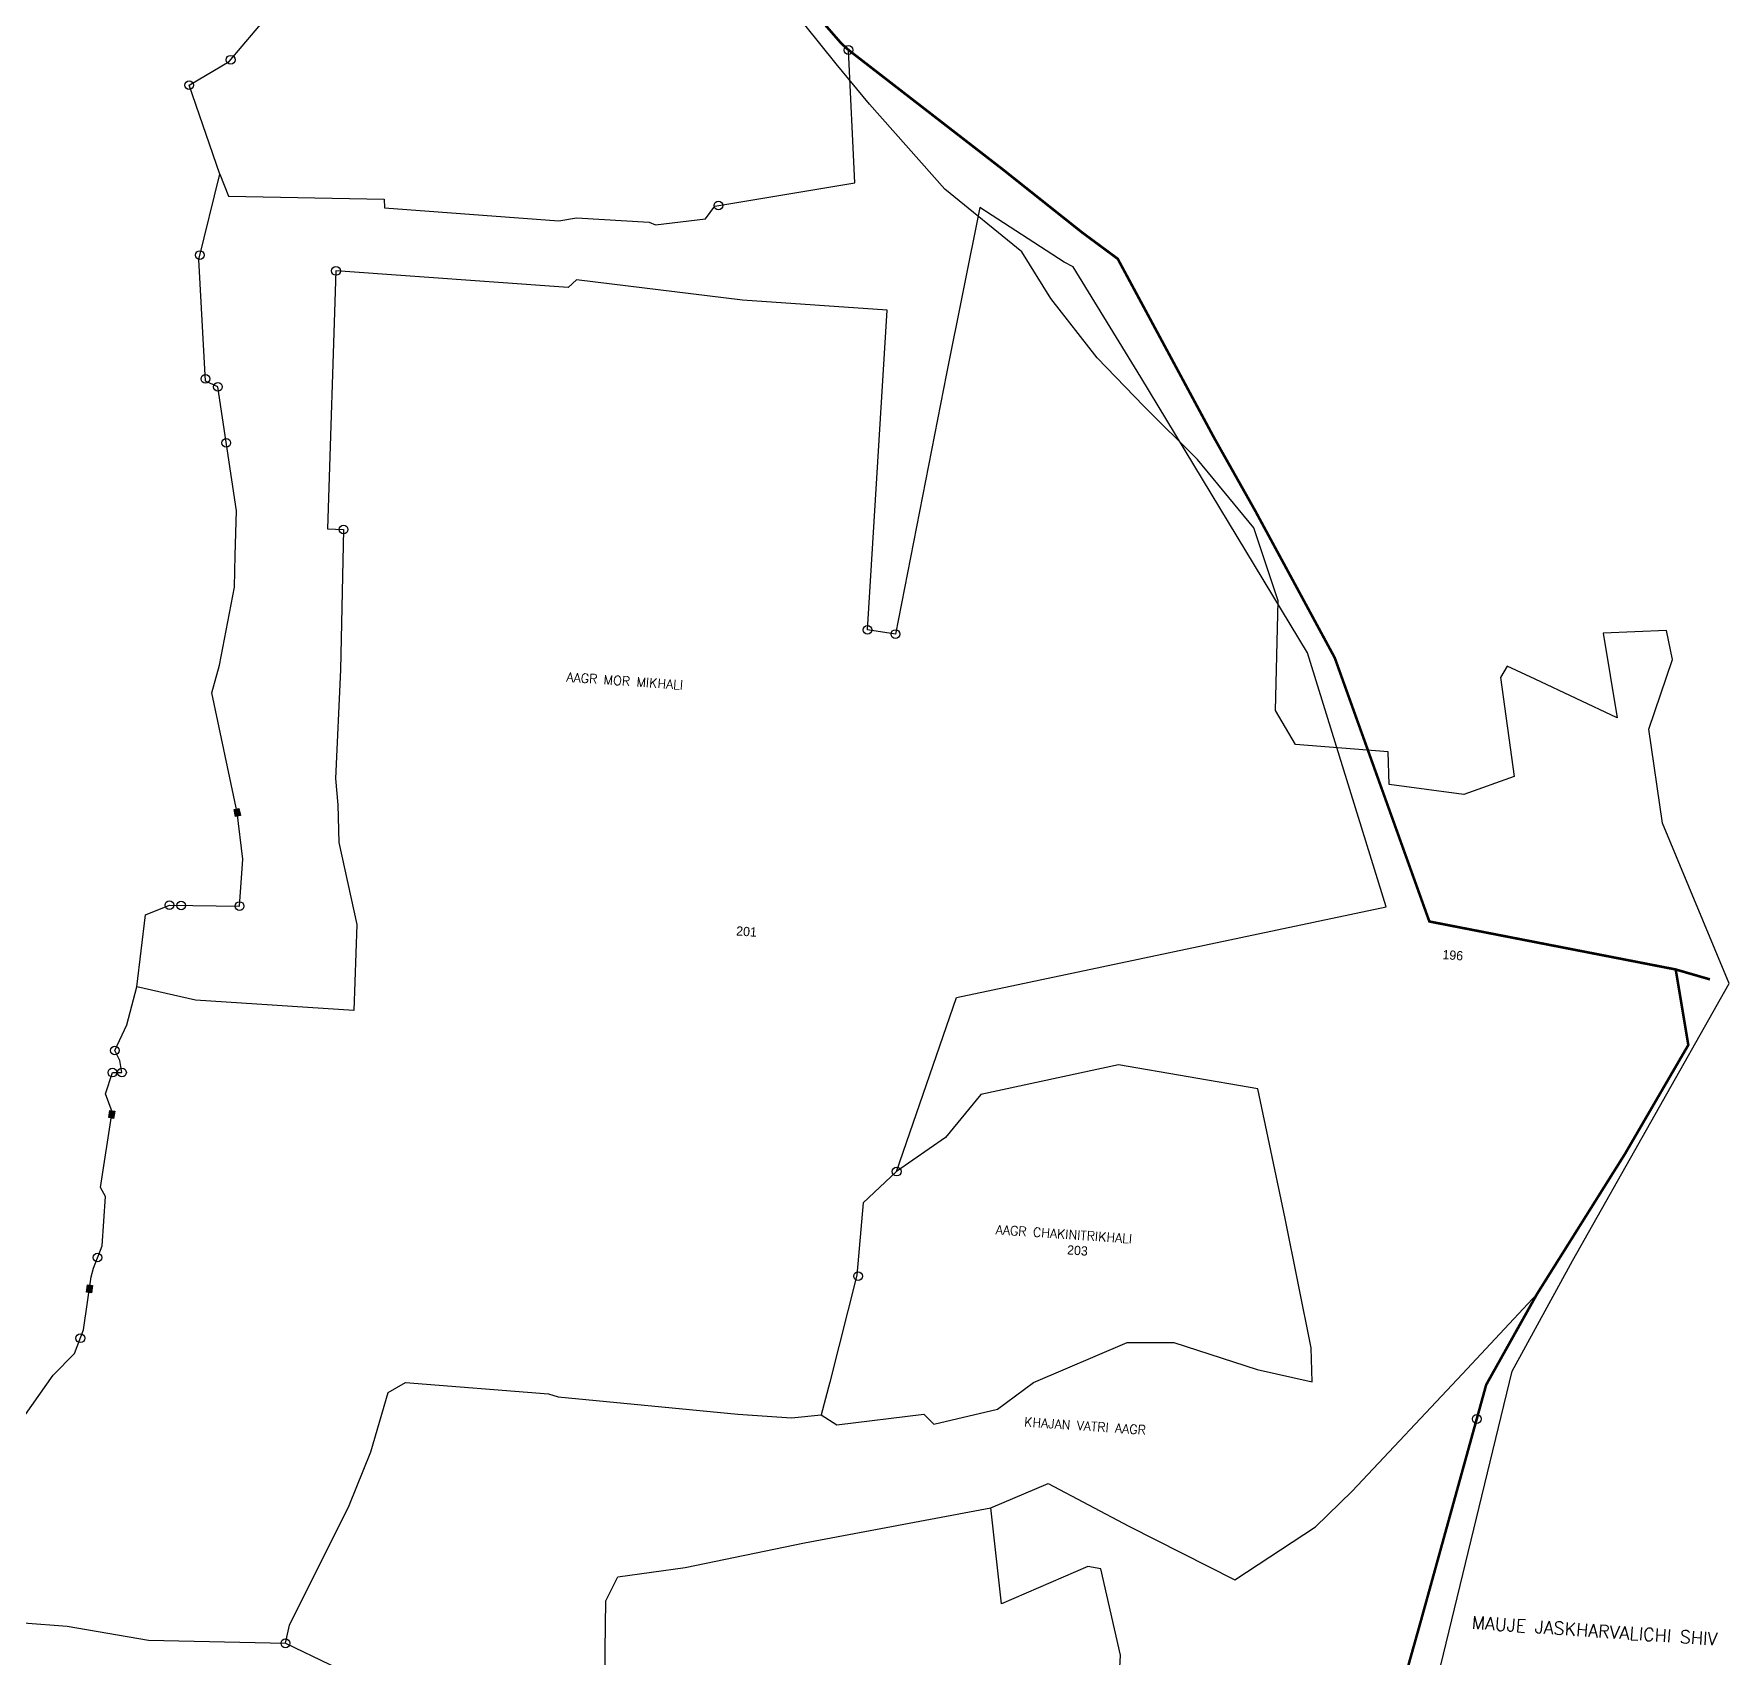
# Model space of a CAD drawing. Header units: metres. Extents: x 283060 to 287329, y 2093135 to 2097999.
# Drawn here: x 285703 to 287329, y 2094641 to 2096197 of the extents above; entities that cross this region are included whole.
import ezdxf
from ezdxf.enums import TextEntityAlignment as Align

# ---------------------------------------------------------------- set-up
doc = ezdxf.new("R2010")
doc.units = ezdxf.units.M
doc.linetypes.add('DIVIDE', pattern=[1.25, 0.5, -0.25, 0, -0.25, 0, -0.25])
for name, color, linetype in [('POLY_PARCEL', 6, 'Continuous'), ('SYM_STONE', 1, 'Continuous'), ('TEXT_MAPIN', 7, 'Continuous'), ('TEXT_MAPOUT', 7, 'Continuous'), ('TEXT_PARCEL', 7, 'Continuous'), ('V_BOUND_LINE', 7, 'Continuous'), ('V_DIVIDE_LINE', 7, 'DIVIDE'), ('VILLAGE BOUNDRY', 1, 'Continuous')]:
    doc.layers.add(name, color=color, linetype=linetype)
doc.styles.get("Standard").update_dxf_attribs({"font": 'simplex.shx'})
doc.styles.add('TEXT_MAP', font='')
doc.styles.get('TEXT_MAP').set_extended_font_data('Kruti Dev 050')

# ---------------------------------------------------------------- blocks, each defined once
blk = doc.blocks.new('STONE')
blk.add_circle((0, 0), 0.851)
blk = doc.blocks.new('STONESQUAREFILLED')
blk.add_hatch(color=256).paths.add_polyline_path([(0.7, -0.48), (0.7, 0.48), (-0.7, 0.48), (-0.7, -0.48)])
blk.add_lwpolyline([(-0.7, 0.48), (0.7, 0.48), (0.7, -0.48), (-0.7, -0.48)], close=True)

msp = doc.modelspace()

# ---------------------------------------------------------------- linework, layer by layer
at = {"layer": 'POLY_PARCEL'}
for points in [[(285881.6, 2096062.6), (285852.3, 2096148), (285890.6, 2096170.6), (285928, 2096214.7), (285948, 2096293.4), (285961, 2096326.9), (285966.9, 2096390.7), (285922.3, 2096432), (285891.9, 2096445.6), (285854.4, 2096467.3), (285800.3, 2096482.5), (285737.2, 2096554.1), (285726.9, 2096560.9), (285738, 2096588.4)], [(285881.6, 2096062.6), (285890.1, 2096041.7), (286039.2, 2096038.8), (286039.7, 2096030.3), (286206.7, 2096017.8), (286223.8, 2096020.9), (286293.4, 2096016.6), (286299.6, 2096014.1), (286347.5, 2096019.9), (286356.3, 2096032), (286490.7, 2096054.5), (286484.6, 2096181.7)], [(285802.1, 2095283.5), (285810.6, 2095352.5), (285833.4, 2095361.7), (285900.7, 2095360.9), (285903.8, 2095405.8), (285898.4, 2095450.5), (285874.2, 2095565.3), (285881.4, 2095591.9), (285895.7, 2095666.6), (285896.3, 2095697.2), (285897.7, 2095739.9), (285879.9, 2095858.8), (285868, 2095864.2), (285861.5, 2095980.7), (285881.6, 2096062.6)], [(286530.7, 2095106.3), (286588.2, 2095273.3), (287000, 2095360.1), (286924.7, 2095603.7), (286764.8, 2095868), (286699.9, 2095973.9), (286691.2, 2095978.2), (286610.6, 2096030.8), (286578.5, 2095871.6), (286529.5, 2095621.7), (286502.7, 2095625.7), (286521.7, 2095932.4), (286382.9, 2095942), (286223.8, 2095961.4), (286215.9, 2095954.1), (285993.1, 2095969.9), (285985.1, 2095722.5), (286000.4, 2095722), (285997.6, 2095587.5), (285992.5, 2095483.1), (285995, 2095458), (285995.7, 2095421.7), (286013.1, 2095343.2), (286010.1, 2095260.9), (285858.3, 2095270.8), (285802.1, 2095283.5)], [(285559.4, 2094706.3), (285576.1, 2094727.3), (285584.8, 2094732.1), (285615, 2094759), (285605.8, 2094779.3), (285687.2, 2094861.6), (285722, 2094911.2), (285742.5, 2094932), (285751.1, 2094954.6), (285758.4, 2095005.3), (285760.5, 2095013.6), (285768.9, 2095035.2), (285772.1, 2095082.4), (285767.3, 2095091.1), (285778.5, 2095163.7), (285772, 2095181), (285778.7, 2095201.2), (285787.9, 2095201.3), (285785.7, 2095212.9), (285781, 2095222.4), (285792.6, 2095246.9), (285802.1, 2095283.5)], [(286458.3, 2094873), (286473.5, 2094863.5), (286556.8, 2094873.7), (286566.5, 2094864), (286627.3, 2094878.4), (286661.9, 2094904.1), (286751.9, 2094942.3), (286796.4, 2094942.5), (286876.5, 2094916.4), (286929.2, 2094904.8), (286928.2, 2094937.2), (286903.4, 2095061.4), (286877, 2095185.7), (286743.5, 2095208.6), (286611.5, 2095180.1), (286577.4, 2095139.1), (286530.7, 2095106.3)], [(286530.7, 2095106.3), (286498.5, 2095076.2), (286492.6, 2095006.9), (286466.5, 2094904.5), (286458.3, 2094873)], [(286621, 2094783.9), (286676.1, 2094807.1), (286753.3, 2094766.3), (286855.1, 2094714.9), (286932.2, 2094765.7), (286967.6, 2094800), (287073.2, 2094912.4), (287144.9, 2094989.2)], [(285944.6, 2094654), (285948.5, 2094671.4), (286005.6, 2094786), (286026.6, 2094837.5), (286043.2, 2094894.5), (286059.8, 2094904), (286197, 2094893.1), (286206.3, 2094890.3), (286378.3, 2094873.8), (286430, 2094870.2), (286458.3, 2094873)], [(286249.5, 2094531.3), (286251.2, 2094555.7), (286251.1, 2094647.2), (286251.7, 2094694.8), (286263.4, 2094717.8), (286328, 2094726.6), (286442.2, 2094750.2), (286621, 2094783.9)], [(286742.3, 2094253.6), (286639.2, 2094370.2), (286688.3, 2094452.4), (286741.6, 2094573.1), (286745.3, 2094642.5), (286726.6, 2094725.3), (286714.1, 2094727.8), (286631.1, 2094691.7), (286621, 2094783.9)], [(285559.4, 2094706.3), (285594.4, 2094687), (285651.4, 2094676.7), (285735.2, 2094670.4), (285813.2, 2094657.1), (285944.6, 2094654)], [(285944.6, 2094654), (285987.2, 2094633.6), (286071.5, 2094597.1), (286136.8, 2094576.7), (286208.8, 2094552.2), (286231.6, 2094545.9), (286249.5, 2094531.3)]]:
    msp.add_lwpolyline(points, dxfattribs=at)
at = {"layer": 'V_BOUND_LINE', "const_width": 2.46}
for points in [[(286403.3, 2096264), (286444.8, 2096225.7), (286477.4, 2096188.3), (286484.6, 2096181.7)], [(286484.6, 2096181.7), (286631.6, 2096067.9), (286708.5, 2096006.8), (286742.7, 2095981.5), (286835.2, 2095809.7), (286874.8, 2095739.4), (286950.8, 2095598.9), (287041.5, 2095346.1), (287277.7, 2095300.1), (287289.8, 2095227.7), (287229.1, 2095123.3), (287144.9, 2094989.2)], [(287144.9, 2094989.2), (287096, 2094901.9), (287032.9, 2094673.8), (286982.2, 2094493.8)]]:
    msp.add_lwpolyline(points, dxfattribs=at)
at = {"layer": 'V_DIVIDE_LINE', "const_width": 2.46}
msp.add_lwpolyline([(287277.7, 2095300.1), (287310.5, 2095290.6)], dxfattribs=at)
at = {"layer": 'VILLAGE BOUNDRY'}
for p, q in [((286472.7, 2096168.6), (286428.2, 2096223.9)), ((286504.6, 2096129.7), (286472.7, 2096168.6)), ((286576.9, 2096048.2), (286504.6, 2096129.7)), ((286650.9, 2095988.1), (286576.9, 2096048.2)), ((286678.6, 2095943.3), (286650.9, 2095988.1)), ((286723, 2095886.6), (286678.6, 2095943.3)), ((286767.6, 2095840.2), (286723, 2095886.6)), ((286819.1, 2095789.2), (286767.6, 2095840.2)), ((286873.3, 2095723.4), (286819.1, 2095789.2)), ((286896.5, 2095653.6), (286873.3, 2095723.4)), ((286893.9, 2095548.5), (286896.5, 2095653.6)), ((287268.9, 2095625.1), (287208, 2095622.7)), ((287274.6, 2095597.2), (287268.9, 2095625.1)), ((287208, 2095622.7), (287221.6, 2095541.3)), ((287251.9, 2095530.6), (287274.6, 2095597.2)), ((287116, 2095590.8), (287109.8, 2095580.1)), ((287109.8, 2095580.1), (287122.8, 2095485.2)), ((287142.8, 2095578.4), (287116, 2095590.8)), ((287221.6, 2095541.3), (287142.8, 2095578.4)), ((286913.2, 2095515.7), (286893.9, 2095548.5)), ((287265.2, 2095440.4), (287251.9, 2095530.6)), ((287001.9, 2095508.7), (286913.2, 2095515.7)), ((287003, 2095477.6), (287001.9, 2095508.7)), ((287122.8, 2095485.2), (287074.7, 2095467.9)), ((287074.7, 2095467.9), (287003, 2095477.6)), ((287328.9, 2095286.5), (287265.2, 2095440.4)), ((287178.7, 2095020.8), (287328.9, 2095286.5)), ((287120.8, 2094914.9), (287178.7, 2095020.8)), ((287052.4, 2094633), (287120.8, 2094914.9))]:
    msp.add_line(p, q, dxfattribs=at)

# ---------------------------------------------------------------- block references
at = {"layer": 'SYM_STONE'}
for name, p, xscale, yscale, zscale, rotation in [('STONE', (285892.1, 2096172.4), 4.925072850057004, 4.925072850057004, 4.925072850057004, 349.441958953606), ('STONE', (286484.6, 2096181.7), 4.925072850057004, 4.925072850057004, 4.925072850057004, 37.75242870720336), ('STONE', (285852.3, 2096148), 4.925072850057004, 4.925072850057004, 4.925072850057004, 173.6329681438984), ('STONE', (286359.8, 2096032.6), 4.925072850057004, 4.925072850057004, 4.925072850057004, 144.5274437688513), ('STONE', (285862.6, 2095985.1), 4.925072850057005, 4.925072850057005, 4.925072850057005, 355.389234205463), ('STONE', (285993.1, 2095969.9), 4.925072850057004, 4.925072850057004, 4.925072850057004, 179.597334227106), ('STONE', (285867.9, 2095866.4), 4.925072850057004, 4.925072850057004, 4.925072850057004, 65.32138140077599), ('STONE', (285879.9, 2095858.8), 4.925072850057004, 4.925072850057004, 4.925072850057004, 21.25872002304379), ('STONE', (285887.9, 2095805), 4.925072850057004, 4.925072850057004, 4.925072850057004, 162.5856602119786), ('STONE', (286000.4, 2095722), 4.925072850057005, 4.925072850057005, 4.925072850057005, 8.80797997297913), ('STONE', (286502.7, 2095625.7), 4.925072850057004, 4.925072850057004, 4.925072850057004, 221.4543714556442), ('STONE', (286529.5, 2095621.7), 4.925072850057004, 4.925072850057004, 4.925072850057004, 354.7688220504666), ('STONESQUAREFILLED', (285898.4, 2095450.5), 4.925072850057004, 4.925072850057004, 4.925072850057004, 101.92229893056), ('STONE', (285833.4, 2095361.7), 4.925072850057005, 4.925072850057005, 4.925072850057005, 120.4250931205441), ('STONE', (285844.7, 2095361.5), 4.925072850057004, 4.925072850057004, 4.925072850057004, 283.0480162152356), ('STONE', (285900.7, 2095360.9), 4.925072850057005, 4.925072850057005, 4.925072850057005, 348.1035645367841), ('STONE', (285781, 2095222.4), 4.925072850057005, 4.925072850057005, 4.925072850057005, 179.906664944301), ('STONE', (285778.7, 2095201.2), 4.925072850057004, 4.925072850057004, 4.925072850057004, 162.4606831840804), ('STONE', (285787.9, 2095201.3), 4.925072850057004, 4.925072850057004, 4.925072850057004, 353.8323661145438), ('STONESQUAREFILLED', (285778.1, 2095161.1), 4.925072850057004, 4.925072850057004, 4.925072850057004, 261.3040661165013), ('STONE', (286530.7, 2095106.3), 4.925072850057004, 4.925072850057004, 4.925072850057004, 162.6434656280298), ('STONE', (285764.5, 2095023.9), 4.925072850057004, 4.925072850057004, 4.925072850057004, 0.5341893343976608), ('STONE', (286493.7, 2095006), 4.925072850057004, 4.925072850057004, 4.925072850057004, 162.6434656280298), ('STONESQUAREFILLED', (285756.7, 2094993.9), 4.925072850057004, 4.925072850057004, 4.925072850057004, 261.80007838449), ('STONE', (285748, 2094946.5), 4.925072850057004, 4.925072850057004, 4.925072850057004, 6.97453782077852), ('STONE', (287086.9, 2094869.1), 4.925072850057004, 4.925072850057004, 4.925072850057004, 353.2627705865002), ('STONE', (285944.6, 2094654), 4.925072850057004, 4.925072850057004, 4.925072850057004, 24.0602763615078)]:
    msp.add_blockref(name, p, dxfattribs=dict(at, xscale=xscale, yscale=yscale, zscale=zscale, rotation=rotation))

# ---------------------------------------------------------------- texts
at = {"layer": 'TEXT_MAPIN'}
for s, p in [('AAGR MOR MIKHALI', (286213.9, 2095576.1)), ('AAGR CHAKINITRIKHALI', (286625.5, 2095046.4)), ('KHAJAN VATRI AAGR', (286652.7, 2094862))]:
    msp.add_text(s, height=8.865, rotation=356.0705, dxfattribs=at).set_placement(p)
at = {"layer": 'TEXT_MAPOUT'}
msp.add_text('MAUJE JASKHARVALICHI SHIV', height=12.313, rotation=356.0705, dxfattribs=at).set_placement((287081.8, 2094668))
at = {"layer": 'TEXT_PARCEL', "style": 'TEXT_MAP'}
for s, p in [('201', (286386.8, 2095336.5)), ('196', (287064, 2095313.8)), ('203', (286704.1, 2095030.7))]:
    msp.add_text(s, height=8.87, rotation=356.0705, dxfattribs=at).set_placement(p, align=Align.MIDDLE)

doc.saveas('drawing.dxf')
